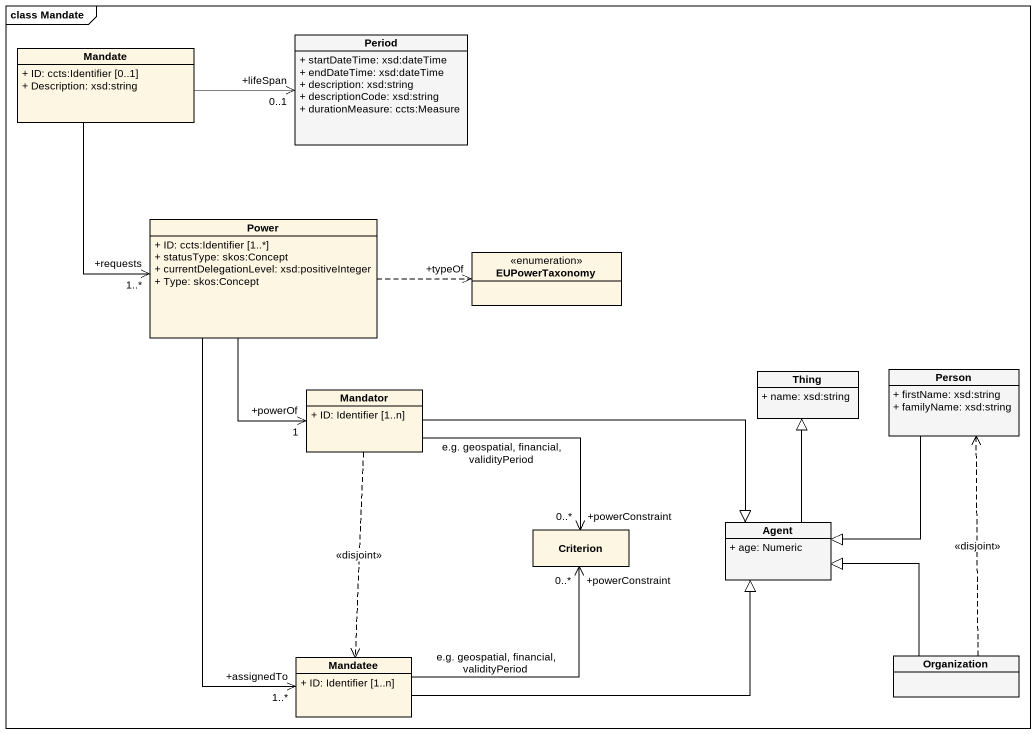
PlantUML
@startuml
mainframe class Mandate
hide circle
hide empty members
skinparam classAttributeIconSize 0
class Period #F5F5F5 {
  + startDateTime: xsd:dateTime
  + endDateTime: xsd:dateTime
  + description: xsd:string
  + descriptionCode: xsd:string
  + durationMeasure: ccts:Measure
}
class Mandate {
  + ID: ccts:Identifier [0..1]
  + Description: xsd:string
}
class Power {
  + ID: ccts:Identifier [1..*]
  + statusType: skos:Concept
  + currentDelegationLevel: xsd:positiveInteger
  + Type: skos:Concept
}
enum EUPowerTaxonomy
class Thing #F5F5F5 {
  + name: xsd:string
}
class "Person" as Person_ #F5F5F5 {
  + firstName: xsd:string
  + familyName: xsd:string
}
class Mandator {
  + ID: Identifier [1..n]
}
class Criterion
class "Agent" as Agent_ #F5F5F5 {
  + age: Numeric
}
class Mandatee {
  + ID: Identifier [1..n]
}
class Organization #F5F5F5
Mandate -right-> "+lifeSpan\n0..1" Period
Mandate --> "+requests\n1..*" Power
Power .right.> "+typeOf" EUPowerTaxonomy
Power --> "+powerOf\n1" Mandator
Power --> "+assignedTo\n1..*" Mandatee
Person_ --|> Agent_
Mandator -right-> "+powerConstraint\n0..*" Criterion : e.g. geospatial, financial, validityPeriod
Mandator -right-|> Agent_
Mandator ..> Mandatee : <<disjoint>>
Agent_ -up-|> Thing
Mandatee -up-> "+powerConstraint\n0..*" Criterion : e.g. geospatial, financial, validityPeriod
Mandatee -right-|> Agent_
Organization .up.> Person_ : <<disjoint>>
Organization -up-|> Agent_
@enduml
